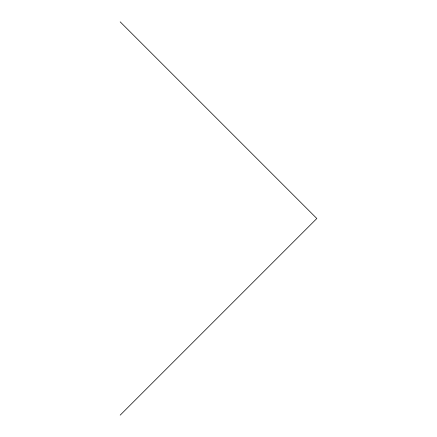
<?xml version="1.0" encoding="UTF-8"?>
<svg xmlns="http://www.w3.org/2000/svg" width="437" height="437" viewBox="0 0 437 437"><rect width="100%" height="100%" fill="white"/><g stroke="black" fill="none" stroke-linecap="round" stroke-linejoin="round"><path stroke-width="0.66" d="M120.175 415.15L316.825 218.5L120.175 21.85"/></g></svg>
